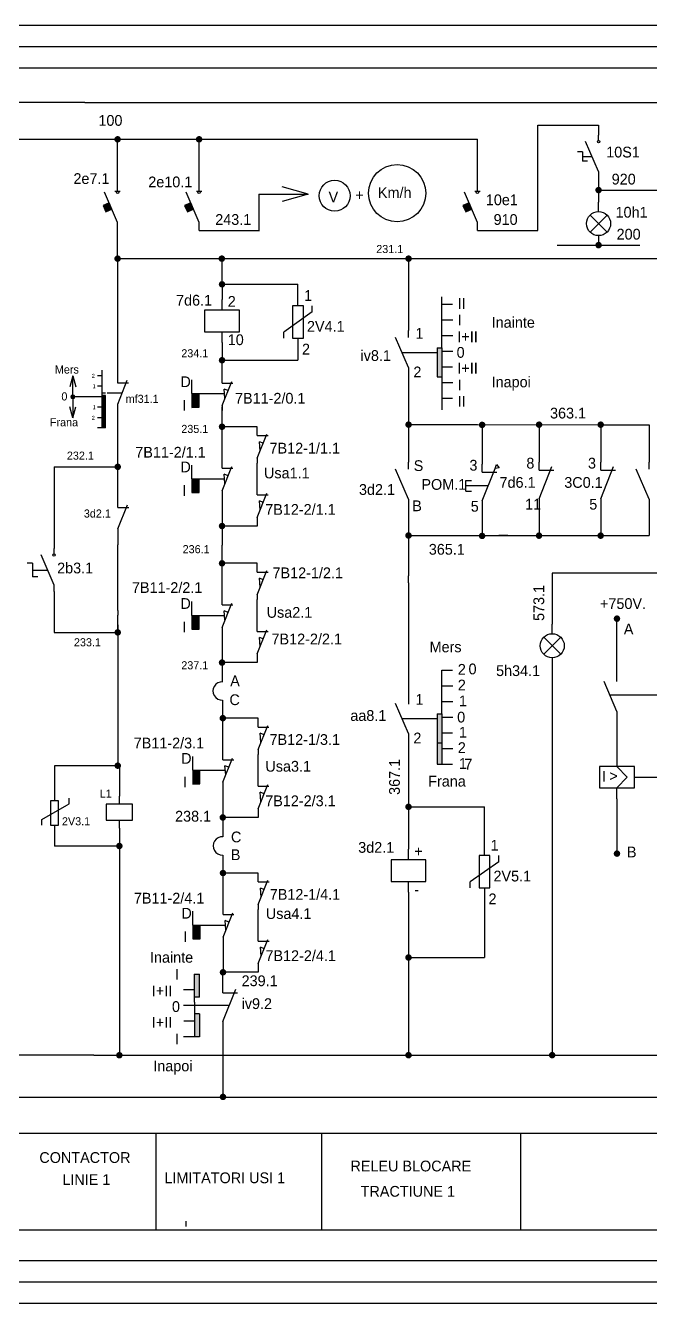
# Model space of a CAD drawing. Extents: x 266 to 1317, y 219 to 516.
# Drawn here: x 537.3 to 682.5, y 219.1 to 516 of the extents above; entities that cross this region are included whole.
import ezdxf

# ---------------------------------------------------------------- set-up
doc = ezdxf.new("R2010")
doc.units = 0
doc.header["$LTSCALE"] = 7
doc.header["$MEASUREMENT"] = 0
doc.linetypes.add('DASHED', pattern=[0.75, 0.5, -0.25])
doc.linetypes.add('DASHED2', pattern=[9.525, 6.35, -3.175])
doc.layers.get('0').update_dxf_attribs({"linetype": 'CONTINUOUS'})

msp = doc.modelspace()

# ---------------------------------------------------------------- hatches: boundary and pattern name
for points in [[(632.94, 434.36), (634.05, 434.36), (634.05, 437.09), (634.05, 441.11), (632.94, 441.11), (632.94, 438.96)], [(577.64, 430.48), (575.98, 430.48), (575.98, 427.27), (577.65, 427.3)], [(555.89, 430.06), (555.01, 430.06), (555.01, 426.71), (555.89, 426.71)], [(555.89, 426.71), (555.01, 426.71), (555.01, 423.36), (555.89, 423.36)], [(555.89, 423.36), (555.01, 423.36), (555.01, 422.56), (555.89, 422.56)], [(577.64, 410.68), (575.98, 410.68), (575.98, 407.47), (577.65, 407.51)], [(577.64, 378.96), (575.98, 378.96), (575.98, 375.75), (577.65, 375.78)], [(632.94, 349.33), (634.05, 349.33), (634.05, 352.06), (634.05, 356.08), (632.94, 356.08), (632.94, 353.93)], [(634.05, 349.33), (632.94, 349.33), (632.94, 344.42), (634.05, 344.38)], [(577.82, 342.98), (576.15, 342.98), (576.16, 339.78), (577.82, 339.81)], [(577.86, 307.01), (576.2, 307.01), (576.2, 303.81), (577.87, 303.84)], [(577.7, 295.62), (576.59, 295.62), (576.59, 290.29), (577.7, 290.29), (577.7, 292.43)], [(577.7, 284.27), (577.7, 286.42), (576.59, 286.42), (576.59, 285.12), (576.59, 281.08), (577.7, 281.08)]]:
    msp.add_hatch(color=1).paths.add_polyline_path(points)

# ---------------------------------------------------------------- linework, layer by layer
at = {"color": 240}
for p, q in [((1317.08, 515.98), (266.08, 515.98)), ((702.08, 511.05), (271.08, 511.05)), ((702.08, 224.05), (271.08, 224.05)), ((1317.08, 219.13), (266.08, 219.13))]:
    msp.add_line(p, q, dxfattribs=at)
at = {"color": 70}
for p, q in [((697.08, 506.05), (276.08, 506.05)), ((697.08, 229.05), (276.08, 229.05))]:
    msp.add_line(p, q, dxfattribs=at)
at = {"color": 1}
for p, q in [((551.07, 498.07), (463.26, 498.07)), ((551.07, 498.07), (563.4, 498.07)), ((563.4, 498.07), (786.83, 498.07)), ((656.28, 468.33), (656.35, 492.81)), ((656.35, 492.81), (670.42, 492.81)), ((670.42, 492.81), (670.42, 490.54)), ((670.42, 489.29), (670.42, 490.54)), ((478.17, 489.55), (577.65, 489.55)), ((558.7, 477.5), (558.7, 489.55)), ((577.65, 477.5), (577.65, 489.55)), ((577.65, 489.55), (642.3, 489.55)), ((642.3, 477.5), (642.3, 489.55)), ((666.67, 486.63), (665.52, 486.63)), ((666.67, 486.63), (666.67, 484.45)), ((666.67, 485.54), (668.92, 485.54)), ((667.83, 484.45), (666.67, 484.45)), ((670.42, 482.04), (670.42, 480.54)), ((602.99, 476.79), (596.9, 478.49)), ((670.42, 480.54), (670.42, 477.75)), ((558.7, 470.25), (555.7, 477.25)), ((558.07, 477.5), (559.33, 477.5)), ((577.65, 470.25), (574.65, 477.25)), ((577.02, 477.5), (578.28, 477.5)), ((591.53, 476.79), (602.99, 476.79)), ((591.53, 476.79), (591.53, 468.33)), ((602.99, 476.79), (596.9, 475.1)), ((642.3, 470.25), (639.3, 477.25)), ((641.67, 477.5), (642.93, 477.5)), ((670.42, 477.75), (689.61, 477.75)), ((670.42, 477.75), (670.42, 474.97)), ((670.42, 472.77), (670.42, 474.97)), ((558.7, 462.2), (558.7, 470.25)), ((577.65, 468.33), (577.65, 470.25)), ((642.3, 468.33), (642.3, 470.25)), ((672.4, 467.99), (668.44, 471.95)), ((672.4, 471.95), (668.44, 467.99)), ((577.65, 468.33), (591.63, 468.33)), ((642.3, 468.33), (656.28, 468.33)), ((670.42, 467.17), (670.42, 464.97)), ((660.83, 464.97), (680.02, 464.97)), ((558.33, 461.83), (652.55, 461.83)), ((558.7, 461.83), (558.7, 432.96)), ((582.92, 461.45), (582.92, 455.87)), ((626.28, 461.83), (626.28, 448.44)), ((652.55, 461.83), (734.12, 461.83)), ((582.97, 456.24), (582.97, 452.34)), ((582.97, 455.87), (600.6, 455.87)), ((600.6, 450.88), (600.6, 455.87)), ((582.97, 449.84), (582.97, 452.34)), ((634.05, 441.11), (634.05, 452.94)), ((634.05, 451.23), (636.52, 451.23)), ((603.91, 449.44), (597.29, 444.79)), ((603.91, 449.44), (603.91, 450.84)), ((626.28, 448.44), (626.28, 445.15)), ((634.12, 447.6), (636.59, 447.6)), ((582.97, 442.33), (582.97, 444.84)), ((582.97, 442.33), (582.97, 438.61)), ((597.29, 443.39), (597.29, 444.79)), ((600.6, 443.38), (600.6, 438.24)), ((626.28, 436.53), (623.28, 443.53)), ((626.28, 443.52), (626.28, 445.15)), ((634.12, 443.96), (636.59, 443.96)), ((632.94, 441.11), (634.05, 441.11)), ((632.94, 441.11), (632.94, 438.96)), ((634.05, 441.11), (634.05, 437.09)), ((634.12, 440.32), (636.59, 440.32)), ((582.97, 438.24), (600.6, 438.24)), ((582.97, 434.07), (582.97, 437.86)), ((626.28, 436.53), (626.28, 435.15)), ((632.94, 438.96), (632.94, 434.36)), ((634.05, 437.09), (634.05, 426.7)), ((634.05, 436.69), (636.52, 436.69)), ((548.31, 434.58), (547.61, 432.08)), ((548.31, 431.45), (548.31, 434.58)), ((548.31, 434.58), (549.02, 432.08)), ((555.01, 434.61), (554.01, 434.61)), ((555.01, 435.89), (555.01, 433.89)), ((555.01, 433.89), (555.01, 426.71)), ((558.74, 428.06), (560.95, 433.59)), ((575.98, 430.48), (575.98, 433.68)), ((582.97, 432.93), (582.97, 434.07)), ((626.28, 435.15), (626.28, 423.27)), ((632.94, 434.36), (634.05, 434.36)), ((548.31, 429.73), (548.31, 431.45)), ((555.01, 432.17), (554.01, 432.17)), ((555.89, 430.59), (555.01, 430.59)), ((575.98, 430.48), (583.57, 430.48)), ((575.98, 430.48), (575.98, 427.27)), ((577.65, 427.3), (577.64, 430.48)), ((582.97, 427.7), (585.22, 433.32)), ((584.36, 431.18), (583.48, 431.53)), ((583.65, 429.41), (583.48, 431.53)), ((634.12, 433.05), (636.59, 433.05)), ((548.31, 429.73), (548.31, 428.02)), ((552.1, 429.73), (548.31, 429.73)), ((548.31, 428.02), (548.31, 424.88)), ((554.01, 429.73), (552.1, 429.73)), ((555.01, 429.73), (554.01, 429.73)), ((555.89, 430.06), (555.01, 430.06)), ((555.89, 426.71), (555.89, 430.06)), ((558.74, 404.04), (558.74, 428.06)), ((582.97, 427.7), (582.97, 426.57)), ((634.05, 429.41), (636.52, 429.41)), ((548.31, 424.88), (547.61, 427.39)), ((548.31, 424.88), (549.02, 427.39)), ((555.01, 427.3), (554.01, 427.3)), ((555.01, 424.86), (554.01, 424.86)), ((555.01, 426.71), (555.01, 423.36)), ((555.89, 426.71), (555.01, 426.71)), ((555.01, 426.71), (555.89, 426.71)), ((555.89, 423.36), (555.89, 426.71)), ((575.98, 427.27), (577.65, 427.3)), ((582.97, 414.28), (582.97, 427.44)), ((555.89, 422.56), (554.01, 422.56)), ((555.89, 423.36), (555.01, 423.36)), ((555.01, 423.36), (555.89, 423.36)), ((555.01, 423.36), (555.01, 422.56)), ((555.89, 422.56), (555.89, 423.36)), ((591.15, 422.78), (582.97, 422.78)), ((591.15, 420.72), (591.15, 422.78)), ((625.91, 423.27), (642.29, 423.27)), ((626.28, 423.27), (626.28, 419.98)), ((642.29, 423.27), (670.91, 423.26)), ((643.37, 423.21), (643.37, 414.07)), ((656.6, 423.26), (656.6, 419.97)), ((670.91, 423.26), (677.77, 423.26)), ((670.91, 423.26), (670.91, 419.97)), ((677.77, 423.26), (682.18, 423.26)), ((682.18, 423.26), (682.18, 419.97)), ((591.15, 415.47), (593.4, 421.09)), ((591.84, 417.18), (591.67, 419.3)), ((592.55, 418.94), (591.67, 419.3)), ((626.28, 419.98), (626.28, 414.55)), ((656.6, 419.97), (656.6, 414.54)), ((670.91, 419.97), (670.91, 414.54)), ((682.18, 419.97), (682.18, 414.54)), ((543.95, 413.47), (543.95, 394.5)), ((543.95, 413.47), (558.74, 413.47)), ((575.98, 410.68), (575.98, 413.88)), ((582.97, 413.13), (582.97, 414.28)), ((582.97, 407.9), (585.22, 413.53)), ((591.15, 415.47), (591.15, 414.34)), ((591.15, 408.1), (591.15, 414.34)), ((626.28, 405.93), (623.28, 412.93)), ((626.28, 412.91), (626.28, 414.55)), ((643.38, 412.23), (643.37, 414.07)), ((643.37, 405.57), (646.37, 413.07)), ((646.37, 413.07), (646.74, 413.99)), ((647.36, 413.21), (646.37, 413.07)), ((646.74, 413.99), (647.36, 413.21)), ((656.6, 412.7), (656.6, 414.54)), ((656.6, 406.04), (659.6, 413.54)), ((670.91, 412.7), (670.91, 414.54)), ((670.91, 406.04), (673.91, 413.54)), ((682.18, 405.92), (679.18, 412.92)), ((682.18, 412.9), (682.18, 414.54)), ((575.98, 410.68), (575.98, 407.47)), ((575.98, 410.68), (583.57, 410.68)), ((577.65, 407.51), (577.64, 410.68)), ((583.65, 409.62), (583.48, 411.74)), ((584.36, 411.38), (583.48, 411.74)), ((639.62, 407.82), (639.62, 410.32)), ((639.62, 410.32), (640.87, 410.32)), ((575.98, 407.47), (577.65, 407.51)), ((582.97, 407.9), (582.97, 406.78)), ((582.97, 406.78), (582.97, 401.19)), ((591.15, 406.98), (591.15, 408.1)), ((591.15, 401.73), (593.4, 407.35)), ((644.77, 409.07), (639.62, 409.07)), ((639.62, 407.82), (640.87, 407.82)), ((558.74, 399.04), (560.99, 404.67)), ((592.55, 405.2), (591.67, 405.56)), ((591.84, 403.44), (591.67, 405.56)), ((626.28, 405.93), (626.28, 404.55)), ((626.28, 404.55), (626.28, 392.66)), ((643.37, 405.57), (643.37, 404.07)), ((643.37, 404.07), (643.37, 397.42)), ((656.6, 406.04), (656.6, 404.54)), ((656.6, 404.54), (656.6, 397.51)), ((670.91, 406.04), (670.91, 404.54)), ((670.91, 404.54), (670.91, 397.51)), ((682.18, 405.92), (682.18, 404.54)), ((682.18, 404.54), (682.18, 397.48)), ((582.97, 401.19), (582.97, 395.24)), ((591.15, 401.73), (591.15, 399.72)), ((558.74, 399.04), (558.74, 395.38)), ((558.74, 398.78), (558.74, 397.66)), ((591.15, 399.72), (582.97, 399.72)), ((558.74, 392.3), (558.74, 395.38)), ((582.97, 382.56), (582.97, 395.24)), ((626.28, 397.51), (670.91, 397.51)), ((649.35, 397.48), (647.26, 397.51)), ((671.28, 397.48), (677.77, 397.48)), ((677.77, 397.48), (682.18, 397.48)), ((543.95, 386), (540.95, 393)), ((543.95, 393.25), (543.95, 394.5)), ((558.74, 390.66), (558.74, 392.3)), ((626.28, 392.66), (626.28, 388.14)), ((538.95, 391.11), (537.7, 391.11)), ((538.95, 391.11), (538.95, 387.88)), ((538.95, 389.5), (542.45, 389.5)), ((558.74, 385.1), (558.74, 390.66)), ((591.15, 391.06), (582.97, 391.06)), ((591.15, 388.99), (591.15, 391.06)), ((591.15, 383.74), (593.4, 389.37)), ((540.2, 387.88), (538.95, 387.88)), ((543.95, 384.5), (543.95, 386)), ((592.55, 387.22), (591.67, 387.58)), ((591.84, 385.46), (591.67, 387.58)), ((626.28, 386.51), (626.28, 388.14)), ((626.28, 386.51), (626.28, 362.33)), ((712.51, 388.77), (659.65, 388.77)), ((659.65, 388.77), (659.65, 376.91)), ((543.95, 384.5), (543.95, 375.01)), ((558.74, 380.1), (558.74, 385.1)), ((591.15, 383.74), (591.15, 382.62)), ((558.74, 380.1), (558.74, 378.98)), ((575.98, 378.96), (575.98, 382.16)), ((582.97, 381.41), (582.97, 382.56)), ((582.97, 376.18), (585.22, 381.81)), ((584.36, 379.66), (583.48, 380.02)), ((583.65, 377.89), (583.48, 380.02)), ((591.15, 376.38), (591.15, 382.62)), ((558.74, 374.57), (558.74, 378.98)), ((575.98, 378.96), (575.98, 375.75)), ((575.98, 378.96), (583.57, 378.96)), ((577.65, 375.78), (577.64, 378.96)), ((543.95, 375.01), (558.74, 375.01)), ((558.74, 376.77), (558.74, 344.05)), ((575.98, 375.75), (577.65, 375.78)), ((582.97, 376.18), (582.97, 375.06)), ((582.97, 375.06), (582.97, 369.47)), ((591.15, 375.25), (591.15, 376.38)), ((591.15, 370), (593.4, 375.63)), ((659.65, 374.71), (659.65, 376.91)), ((592.55, 373.48), (591.67, 373.84)), ((591.84, 371.72), (591.67, 373.84)), ((661.63, 369.93), (657.67, 373.89)), ((661.63, 373.89), (657.67, 369.93)), ((582.97, 369.47), (582.97, 363.51)), ((591.15, 370), (591.15, 368)), ((659.65, 369.11), (659.65, 276.79)), ((591.15, 368), (582.97, 368)), ((634.05, 356.08), (634.05, 366.2)), ((634.05, 366.2), (636.52, 366.2)), ((626.28, 362.33), (626.28, 358.37)), ((634.12, 362.57), (636.59, 362.57)), ((583.14, 346.58), (583.14, 359.26)), ((626.28, 351.5), (623.28, 358.5)), ((634.12, 358.93), (636.59, 358.93)), ((591.33, 355.08), (583.14, 355.08)), ((591.33, 353.02), (591.33, 355.08)), ((591.33, 347.77), (593.58, 353.39)), ((632.94, 356.08), (634.05, 356.08)), ((632.94, 356.08), (632.94, 353.93)), ((632.94, 353.93), (632.94, 349.33)), ((634.05, 356.08), (634.05, 352.06)), ((634.12, 355.29), (636.59, 355.29)), ((592.01, 349.48), (591.84, 351.6)), ((592.73, 351.25), (591.84, 351.6)), ((626.28, 351.5), (626.28, 350.12)), ((634.05, 352.06), (634.05, 344.38)), ((634.05, 351.66), (636.52, 351.66)), ((591.33, 347.77), (591.33, 346.64)), ((626.28, 350.12), (626.28, 338.24)), ((632.94, 349.33), (632.94, 344.42)), ((632.94, 349.33), (634.05, 349.33)), ((634.12, 348.02), (636.59, 348.02)), ((576.15, 342.98), (576.15, 346.19)), ((583.14, 345.43), (583.14, 346.58)), ((583.14, 340.21), (585.39, 345.83)), ((591.33, 340.4), (591.33, 346.64)), ((632.94, 344.42), (634.05, 344.38)), ((634.05, 344.38), (636.52, 344.38)), ((544.04, 344.05), (544.04, 335.85)), ((559.11, 344.05), (544.04, 344.05)), ((559.11, 344.05), (559.11, 340.98)), ((559.11, 344.05), (559.11, 337)), ((576.15, 342.98), (583.74, 342.98)), ((576.15, 342.98), (576.16, 339.78)), ((577.82, 339.81), (577.82, 342.98)), ((583.82, 341.92), (583.65, 344.04)), ((584.54, 343.68), (583.65, 344.04)), ((678.75, 341.38), (686.93, 341.38)), ((576.16, 339.78), (577.82, 339.81)), ((583.14, 340.21), (583.14, 339.08)), ((583.14, 339.08), (583.14, 333.5)), ((591.33, 339.28), (591.33, 340.4)), ((591.33, 334.03), (593.58, 339.65)), ((547.46, 335.18), (547.47, 336.47)), ((559.11, 335.13), (559.11, 337)), ((592.73, 337.51), (591.84, 337.86)), ((592.01, 335.74), (591.84, 337.86)), ((626.28, 338.24), (626.28, 324.64)), ((541.13, 331.54), (546.94, 334.88)), ((546.94, 334.88), (547.46, 335.18)), ((583.14, 333.5), (583.14, 327.54)), ((591.33, 334.03), (591.33, 332.02)), ((626.28, 334.48), (643.91, 334.48)), ((643.91, 323.18), (643.91, 334.48)), ((541.13, 330.22), (541.13, 331.54)), ((544.04, 330.22), (544.04, 329.29)), ((559.11, 329.5), (559.11, 331.38)), ((559.11, 329.5), (559.11, 276.79)), ((591.33, 332.02), (583.14, 332.02)), ((544.04, 329.29), (544.04, 325.38)), ((559.11, 325.39), (544.04, 325.38)), ((626.28, 322.14), (626.28, 324.64)), ((583.19, 310.61), (583.19, 323.29)), ((647.22, 321.74), (640.6, 317.09)), ((647.22, 321.74), (647.22, 323.15)), ((591.37, 319.11), (583.19, 319.11)), ((591.37, 317.05), (591.37, 319.11)), ((591.37, 311.8), (593.62, 317.42)), ((592.77, 315.28), (591.89, 315.63)), ((592.06, 313.51), (591.89, 315.63)), ((626.28, 314.64), (626.28, 317.14)), ((640.6, 315.69), (640.6, 317.09)), ((643.91, 315.68), (643.91, 299.48)), ((591.37, 311.8), (591.37, 310.67)), ((626.28, 314.64), (626.28, 314.02)), ((626.28, 314.02), (626.28, 276.79)), ((576.2, 307.01), (576.2, 310.22)), ((583.19, 309.46), (583.19, 310.61)), ((583.19, 304.24), (585.44, 309.86)), ((591.37, 304.43), (591.37, 310.67)), ((576.2, 307.01), (583.79, 307.01)), ((576.2, 307.01), (576.2, 303.81)), ((576.2, 307.01), (576.2, 303.81)), ((577.87, 303.84), (577.86, 307.01)), ((583.87, 305.95), (583.7, 308.07)), ((584.58, 307.71), (583.7, 308.07)), ((576.2, 303.81), (577.87, 303.84)), ((583.19, 304.24), (583.19, 296.43)), ((591.37, 303.31), (591.37, 304.43)), ((591.37, 298.06), (593.62, 303.68)), ((592.06, 299.77), (591.89, 301.89)), ((592.77, 301.54), (591.89, 301.89)), ((591.37, 298.06), (591.37, 296.05)), ((626.28, 299.48), (643.91, 299.48)), ((576.52, 295.62), (577.7, 295.62)), ((576.59, 289.14), (576.59, 295.62)), ((577.7, 292.43), (577.7, 295.62)), ((583.17, 291.26), (583.17, 296.43)), ((591.37, 296.05), (583.19, 296.05)), ((576.52, 291.99), (574.04, 291.99)), ((577.7, 290.29), (577.7, 292.43)), ((583.17, 284.6), (586.17, 292.1)), ((576.52, 288.35), (574.04, 288.35)), ((577.7, 290.29), (576.59, 290.29)), ((576.59, 289.14), (576.59, 285.12)), ((577.7, 286.42), (576.59, 286.42)), ((576.59, 285.12), (576.59, 281.08)), ((577.7, 286.42), (577.7, 284.27)), ((576.59, 284.71), (574.12, 284.71)), ((577.7, 284.27), (577.7, 281.08)), ((583.17, 284.6), (583.17, 267.01)), ((577.7, 281.08), (574.04, 281.08)), ((546.77, 276.79), (503.07, 276.79)), ((553.15, 276.79), (546.77, 276.79)), ((553.15, 276.79), (570.79, 276.79)), ((570.79, 276.79), (606.42, 276.79)), ((606.42, 276.79), (616.47, 276.79)), ((616.47, 276.79), (743.63, 276.79)), ((532.98, 267.01), (540.86, 267.01)), ((540.86, 267.01), (706.89, 267.01)), ((306.92, 258.67), (993.3, 258.67)), ((567.56, 258.67), (567.56, 236.16)), ((606.05, 258.67), (606.05, 236.16)), ((652.26, 258.67), (652.26, 236.16)), ((574.61, 237.02), (574.61, 238.27)), ((993.3, 236.16), (306.92, 236.16))]:
    msp.add_line(p, q, dxfattribs=at)
at = {"color": 1, "linetype": 'DASHED2'}
for p, q in [((624.78, 440.03), (632.94, 440.03)), ((673.04, 360.47), (757.09, 360.47)), ((624.78, 355), (632.94, 355)), ((584.67, 288.35), (576.52, 288.35))]:
    msp.add_line(p, q, dxfattribs=at)
at = {"color": 1, "linetype": 'DASHED'}
msp.add_line((559.75, 430.59), (555.89, 430.59), dxfattribs=at)
at = {"color": 3}
for p, q in [((674.69, 363.61), (674.69, 377.82)), ((674.69, 356.63), (671.69, 363.63)), ((674.69, 356.63), (674.69, 343.88)), ((674.7, 343.88), (677.1, 341.4)), ((677.1, 341.4), (674.7, 338.88)), ((674.7, 336.38), (674.7, 338.88)), ((674.7, 336.38), (674.7, 323.62))]:
    msp.add_line(p, q, dxfattribs=at)
at = {"color": 1}
for points, const_width in [([(558.33, 489.55, 1), (559.08, 489.55, 1)], 0.75), ([(577.27, 489.55, 1), (578.02, 489.55, 1)], 0.75), ([(670.05, 477.75, 1), (670.8, 477.75, 1)], 0.75), ([(670.05, 464.97, 1), (670.8, 464.97, 1)], 0.75), ([(558.33, 461.83, 1), (559.08, 461.83, 1)], 0.75), ([(582.54, 461.83, 1), (583.29, 461.83, 1)], 0.75), ([(625.91, 461.83, 1), (626.66, 461.83, 1)], 0.75), ([(582.59, 455.87, 1), (583.34, 455.87, 1)], 0.75), ([(582.59, 438.24, 1), (583.34, 438.24, 1)], 0.75), ([(548.03, 429.73, 1), (548.59, 429.73, 1)], 0.562), ([(582.59, 422.78, 1), (583.34, 422.78, 1)], 0.75), ([(625.91, 423.27, 1), (626.66, 423.27, 1)], 0.75), ([(643, 423.21, 1), (643.75, 423.21, 1)], 0.75), ([(656.23, 423.26, 1), (656.98, 423.26, 1)], 0.75), ([(670.54, 423.26, 1), (671.29, 423.26, 1)], 0.75), ([(558.36, 413.47, 1), (559.11, 413.47, 1)], 0.75), ([(582.59, 399.72, 1), (583.34, 399.72, 1)], 0.75), ([(625.91, 397.51, 1), (626.66, 397.51, 1)], 0.75), ([(643, 397.42, 1), (643.75, 397.42, 1)], 0.75), ([(656.22, 397.48, 1), (656.97, 397.48, 1)], 0.75), ([(670.53, 397.48, 1), (671.28, 397.48, 1)], 0.75), ([(582.59, 391.06, 1), (583.34, 391.06, 1)], 0.75), ([(674.32, 378.2, 1), (675.07, 378.2, 1)], 0.75), ([(558.36, 375.01, 1), (559.11, 375.01, 1)], 0.75), ([(582.59, 368, 1), (583.34, 368, 1)], 0.75), ([(582.76, 355.08, 1), (583.51, 355.08, 1)], 0.75), ([(558.36, 344.05, 1), (559.11, 344.05, 1)], 0.75), ([(582.76, 332.02, 1), (583.51, 332.02, 1)], 0.75), ([(625.91, 334.48, 1), (626.66, 334.48, 1)], 0.75), ([(558.74, 325.39, 1), (559.49, 325.39, 1)], 0.75), ([(674.32, 323.62, 1), (675.07, 323.62, 1)], 0.75), ([(582.81, 319.11, 1), (583.56, 319.11, 1)], 0.75), ([(625.91, 299.48, 1), (626.66, 299.48, 1)], 0.75), ([(582.81, 296.05, 1), (583.56, 296.05, 1)], 0.75), ([(558.74, 276.79, 1), (559.49, 276.79, 1)], 0.75), ([(625.91, 276.79, 1), (626.66, 276.79, 1)], 0.75), ([(659.27, 276.79, 1), (660.02, 276.79, 1)], 0.75), ([(582.81, 267.11, 1), (583.56, 267.11, 1)], 0.75)]:
    msp.add_lwpolyline(points, format="xyb", close=True, dxfattribs=dict(at, const_width=const_width))
at = {"color": 1, "flags": 128}
for points in [[(670.42, 482.04), (667.42, 489.04)], [(558.7, 432.96), (561.26, 432.96)], [(582.97, 432.93), (585.51, 432.93)], [(591.15, 420.72), (593.69, 420.72)], [(582.97, 413.13), (585.51, 413.13)], [(656.6, 412.7), (660.01, 412.7)], [(670.91, 412.7), (674.32, 412.7)], [(643.38, 412.23), (646.79, 412.23)], [(591.15, 406.98), (593.69, 406.98)], [(558.74, 404.04), (561.3, 404.04)], [(591.15, 388.99), (593.69, 388.99)], [(582.97, 381.41), (585.51, 381.41)], [(591.15, 375.25), (593.69, 375.25)], [(591.33, 353.02), (593.87, 353.02)], [(583.14, 345.43), (585.68, 345.43)], [(591.33, 339.28), (593.87, 339.28)], [(591.37, 317.05), (593.92, 317.05)], [(583.19, 309.46), (585.73, 309.46)], [(591.37, 303.31), (593.92, 303.31)], [(583.17, 291.26), (586.59, 291.26)]]:
    msp.add_lwpolyline(points, dxfattribs=at)
for points in [[(557.39, 473.36), (556.76, 474.77), (555.34, 474.14), (555.97, 472.73)], [(576.33, 473.36), (575.7, 474.77), (574.28, 474.14), (574.91, 472.73)], [(640.98, 473.36), (640.35, 474.77), (638.93, 474.14), (639.56, 472.73)], [(587.02, 444.84), (587.02, 449.84), (578.92, 449.84), (578.92, 444.84)], [(601.85, 443.38), (601.85, 450.88), (599.35, 450.88), (599.35, 443.38)], [(678.75, 338.88), (678.75, 343.88), (670.65, 343.88), (670.65, 338.88)], [(544.97, 330.22), (544.97, 335.85), (543.1, 335.85), (543.1, 330.22)], [(562.15, 331.38), (562.15, 335.13), (556.07, 335.13), (556.07, 331.38)], [(630.33, 317.14), (630.33, 322.14), (622.23, 322.14), (622.23, 317.14)], [(645.16, 315.68), (645.16, 323.18), (642.66, 323.18), (642.66, 315.68)]]:
    msp.add_lwpolyline(points, close=True, dxfattribs=at)
at = {"color": 1}
for centre, radius in [((670.42, 489.01), 0.273), ((623.63, 477.03), 6.65), ((609.12, 476.45), 3.6), ((558.7, 477.23), 0.273), ((577.65, 477.23), 0.273), ((642.3, 477.23), 0.273), ((670.42, 469.97), 2.8), ((543.95, 392.97), 0.273), ((659.65, 371.91), 2.8)]:
    msp.add_circle(centre, radius, dxfattribs=at)
for centre in [(582.98, 361.39), (583.02, 325.42)]:
    msp.add_arc(centre, 2.13, 85.6379, 272.5241, dxfattribs=at)
for points in [[(555.97, 472.73), (555.34, 474.14), (557.39, 473.36), (556.76, 474.77)], [(574.91, 472.73), (574.28, 474.14), (576.33, 473.36), (575.7, 474.77)], [(639.56, 472.73), (638.93, 474.14), (640.98, 473.36), (640.35, 474.77)]]:
    msp.add_solid(points, dxfattribs=at)

# ---------------------------------------------------------------- texts
for s, height, p in [('100', 2.5, (554.25, 492.69)), ('10S1', 2.5, (672.2, 485.33)), ('2e7.1', 2.5, (548.45, 479.18)), ('2e10.1', 2.5, (565.83, 478.4)), ('920', 2.5, (673.47, 479.05)), ('Km/h', 2.5, (619.17, 475.92)), ('V', 2.5, (607.71, 474.89)), ('+', 2.5, (613.94, 475.36)), ('10e1', 2.5, (644.24, 474.25)), ('243.1', 2.5, (581.38, 469.67)), ('910', 2.5, (646.04, 469.67)), ('10h1', 2.5, (674.37, 471.36)), ('200', 2.5, (674.61, 466.26)), ('231.1', 1.875, (618.78, 463.13)), ('1', 2.5, (602.03, 452.02)), ('7d6.1', 2.5, (572.29, 450.92)), ('2', 2.5, (584.29, 450.64)), ('Inainte', 2.5, (645.59, 445.78)), ('2V4.1', 2.5, (602.69, 444.85)), ('1', 2.5, (627.9, 443.23)), ('10', 2.5, (584.29, 441.75)), ('234.1', 1.875, (573.5, 438.91)), ('2', 2.5, (601.54, 439.56)), ('iv8.1', 2.5, (615.13, 438.07)), ('0', 2.5, (637.45, 438.81)), ('Mers', 1.875, (544.14, 435.14)), ('2', 2.5, (627.41, 434.26)), ('I+II', 2.5, (637.64, 435.15)), ('2', 0.938, (552.7, 434.13)), ('D', 2.5, (573.3, 431.99)), ('I', 2.5, (637.66, 431.25)), ('Inapoi', 2.5, (645.57, 431.94)), ('0', 1.88, (545.65, 428.89)), ('1', 0.938, (552.91, 431.73)), ('7B11-2/0.1', 2.5, (585.98, 428.15)), ('1', 0.938, (552.91, 426.86)), ('mf31.1', 1.875, (560.58, 428.33)), ('I', 2.5, (573.73, 426.53)), ('II', 2.5, (637.66, 427.41)), ('Frana', 1.875, (542.98, 422.89)), ('2', 0.938, (552.7, 424.38)), ('363.1', 2.5, (659.15, 424.7)), ('235.1', 1.875, (573.5, 421.34)), ('7B12-1/1.1', 2.5, (594, 416.56)), ('232.1', 1.875, (546.92, 415.13)), ('7B11-2/1.1', 2.5, (562.82, 415.61)), ('8', 2.5, (653.65, 413.07)), ('3', 2.5, (667.96, 413.07)), ('D', 2.5, (573.3, 412.19)), ('Usa1.1', 2.5, (592.71, 410.79)), ('S', 2.5, (627.48, 412.5)), ('3', 2.5, (640.43, 412.59)), ('POM.1', 2.5, (629.28, 408.13)), ('7d6.1', 2.5, (647.42, 408.6)), ('3C0.1', 2.5, (662.46, 408.59)), ('I', 2.5, (573.73, 406.73)), ('3d2.1', 2.5, (614.77, 406.95)), ('7B12-2/1.1', 2.5, (593, 402.32)), ('B', 2.5, (627.15, 403.16)), ('5', 2.5, (640.73, 403.06)), ('11', 2.5, (653.36, 403.54)), ('5', 2.5, (668.26, 403.53)), ('3d2.1', 1.875, (550.87, 401.69)), ('236.1', 1.875, (573.81, 393.4)), ('365.1', 2.5, (630.99, 393.06)), ('2b3.1', 2.5, (544.66, 388.72)), ('7B12-1/2.1', 2.5, (594.69, 387.59)), ('7B11-2/2.1', 2.5, (562.04, 384.17)), ('D', 2.5, (573.3, 380.47)), ('+750V.', 2.5, (670.76, 380.45)), ('Usa2.1', 2.5, (593.33, 378.41)), ('I', 2.5, (573.73, 375.01)), ('A', 2.5, (676.29, 374.54)), ('7B12-2/2.1', 2.5, (594.46, 372.23)), ('233.1', 1.875, (548.56, 371.78)), ('Mers', 2.5, (631.17, 370.39)), ('237.1', 1.875, (573.5, 366.44)), ('2', 2.5, (637.73, 365.18)), ('0', 2.5, (640.22, 365.27)), ('5h34.1', 2.5, (646.62, 364.87)), ('A', 2.5, (584.86, 362.5)), ('2', 2.5, (637.73, 361.54)), ('C', 2.5, (584.68, 358.12)), ('1', 2.5, (627.9, 358.2)), ('1', 2.5, (637.98, 357.85)), ('aa8.1', 2.5, (612.76, 354.45)), ('0', 2.5, (637.58, 354.08)), ('7B11-2/3.1', 2.5, (562.45, 348.06)), ('7B12-1/3.1', 2.5, (594, 348.87)), ('2', 2.5, (627.41, 349.23)), ('1', 2.5, (637.98, 350.57)), ('2', 2.5, (637.73, 346.99)), ('D', 2.5, (573.47, 344.49)), ('Usa3.1', 2.5, (593.03, 342.66)), ('1', 2.5, (637.98, 343.3)), ('7', 2.5, (639.26, 343.15)), ('I', 2.5, (573.9, 339.03)), ('Frana', 2.5, (630.85, 339.2)), ('I', 2.5, (671.24, 340.33)), ('>', 2.5, (672.89, 340.43)), ('L1', 1.875, (554.56, 336.63)), ('7B12-2/3.1', 2.5, (593, 334.63)), ('238.1', 2.5, (572.06, 331.06)), ('2V3.1', 1.875, (545.78, 330.2)), ('C', 2.5, (585.04, 326.24)), ('1', 2.5, (645.34, 324.32)), ('B', 2.5, (585.01, 322.11)), ('3d2.1', 2.5, (614.59, 323.81)), ('+', 2.5, (627.61, 322.94)), ('B', 2.5, (677.02, 322.75)), ('2V5.1', 2.5, (646.01, 317.15)), ('7B12-1/4.1', 2.5, (594.05, 312.9)), ('-', 2.5, (627.6, 314.05)), ('7B11-2/4.1', 2.5, (562.49, 312.02)), ('2', 2.5, (644.86, 311.86)), ('D', 2.5, (573.52, 308.52)), ('Usa4.1', 2.5, (593.14, 308.44)), ('I', 2.5, (573.95, 303.06)), ('Inainte', 2.5, (566.22, 298.28)), ('7B12-2/4.1', 2.5, (593.05, 298.66)), ('239.1', 2.5, (587.51, 292.83)), ('iv9.2', 2.5, (587.51, 287.52)), ('I+II', 2.5, (566.65, 283.18)), ('Inapoi', 2.5, (566.99, 273.05)), ('CONTACTOR', 2.5, (540.53, 251.77)), ('RELEU BLOCARE ', 2.5, (612.79, 249.8)), ('LIMITATORI USI 1', 2.5, (569.57, 247.06)), ('LINIE 1', 2.5, (545.87, 246.65)), ('TRACTIUNE 1', 2.5, (615.16, 243.92))]:
    msp.add_text(s, height=height, dxfattribs=at).set_placement(p)
at = {"color": 1, "text_generation_flag": 2}
for s, p in [('II', (637.66, 452.66)), ('I', (637.66, 448.82)), ('I+II', (637.64, 444.91)), ('I+II', (566.65, 292.94))]:
    msp.add_text(s, height=2.5, rotation=180, dxfattribs=at).set_placement(p)
at = {"color": 1}
for s, rotation, p in [('573.1', 90, (657.79, 377.67)), ('367.1', 90, (624.27, 337.26)), ('I', 180, (572.98, 296.85))]:
    msp.add_text(s, height=2.5, rotation=rotation, dxfattribs=at).set_placement(p)
at = {"color": 1, "text_generation_flag": 2}
for s, p in [('0', (573.19, 286.84)), ('I', (572.98, 279.28))]:
    msp.add_text(s, height=2.5, dxfattribs=at).set_placement(p)

doc.saveas('drawing.dxf')
